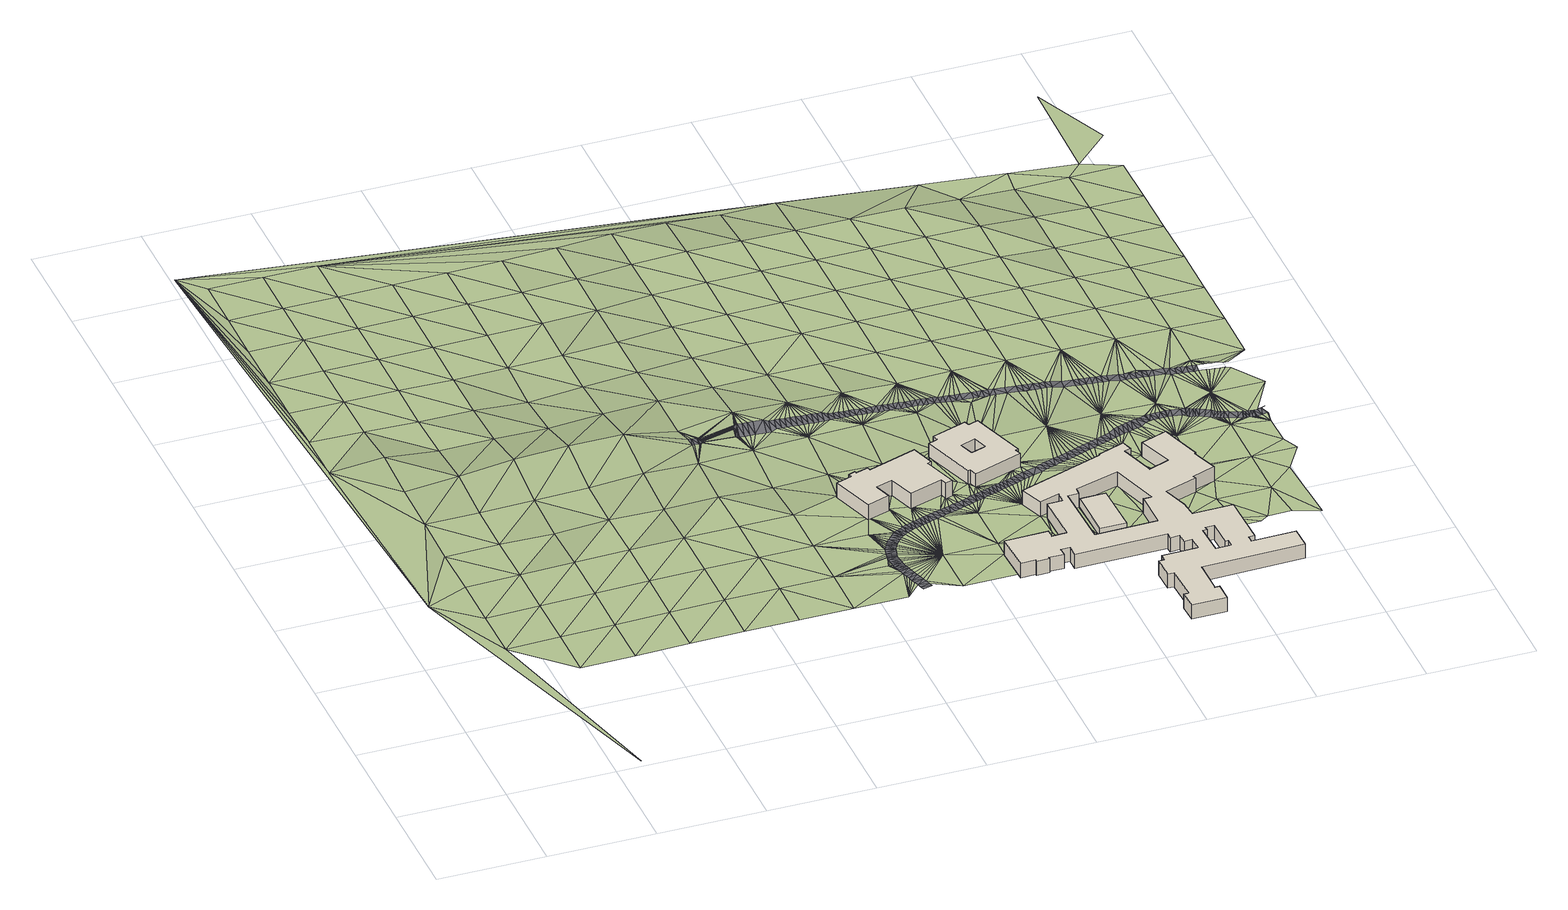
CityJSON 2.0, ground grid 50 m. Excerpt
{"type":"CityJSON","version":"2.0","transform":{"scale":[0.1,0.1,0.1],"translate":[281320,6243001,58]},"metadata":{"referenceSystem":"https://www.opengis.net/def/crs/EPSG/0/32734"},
"CityObjects":{
"building1":{"type":"Building","attributes":{"osm_address":"Oxidative Stress Research Centre Design Way Bellville 7530 Cape Town","osm_building":"university","osm_building:levels":"2","ground_height":62.58,"building_height":6.9,"roof_height":69.48,"plus_code":"4FRW3JCP+6MP"},"geometry":[{"type":"Solid","lod":"1","boundaries":[[[[0,1,2,3]],[[1,4,5,2]],[[4,6,7,5]],[[6,8,9,7]],[[8,10,11,9]],[[10,12,13,11]],[[12,14,15,13]],[[14,16,17,15]],[[16,18,19,17]],[[18,20,21,19]],[[20,22,23,21]],[[22,24,25,23]],[[24,26,27,25]],[[26,28,29,27]],[[28,30,31,29]],[[30,32,33,31]],[[32,34,35,33]],[[34,0,3,35]],[[3,2,5,7,9,11,13,15,17,19,21,23,25,27,29,31,33,35]],[[34,32,30,28,26,24,22,20,18,16,14,12,10,8,6,4,1,0]]]]}]},
"building2":{"type":"Building","attributes":{"osm_address":"BTB Labratories Bellville Cape Town","osm_building":"university","osm_building:levels":"2","osm_type":"multipolygon","ground_height":62.29,"building_height":6.9,"roof_height":69.19,"plus_code":"4FRW3JCP+7R7"},"geometry":[{"type":"Solid","lod":"1","boundaries":[[[[36,37,38,39]],[[37,40,41,38]],[[40,42,43,41]],[[42,44,45,43]],[[44,46,47,45]],[[46,48,49,47]],[[48,50,51,49]],[[50,52,53,51]],[[52,54,55,53]],[[54,56,57,55]],[[56,58,59,57]],[[58,36,39,59]],[[60,61,62,63]],[[61,64,65,62]],[[64,66,67,65]],[[66,60,63,67]],[[39,38,41,43,45,47,49,51,53,55,57,59],[63,62,65,67]],[[58,56,54,52,50,48,46,44,42,40,37,36],[66,64,61,60]]]]}]},
"building3":{"type":"Building","attributes":{"osm_address":"Bellville 7530 Cape Town","osm_building":"greenhouse","osm_building:levels":"1","ground_height":62.23,"building_height":4.1,"roof_height":66.33,"plus_code":"4FRW3JCQ+22V"},"geometry":[{"type":"Solid","lod":"1","boundaries":[[[[68,69,70,71]],[[69,72,73,70]],[[72,74,75,73]],[[74,68,71,75]],[[71,70,73,75]],[[74,72,69,68]]]]}]},
"building4":{"type":"Building","attributes":{"osm_address":"Horticulture Bellville 7530 Cape Town","osm_building":"university","osm_building:levels":"2","osm_type":"multipolygon","ground_height":62.25,"building_height":6.9,"roof_height":69.15,"plus_code":"4FRW3J9Q+X27"},"geometry":[{"type":"Solid","lod":"1","boundaries":[[[[76,77,78,79]],[[77,80,81,78]],[[80,82,83,81]],[[82,84,85,83]],[[84,86,87,85]],[[86,88,89,87]],[[88,90,91,89]],[[90,92,93,91]],[[92,94,95,93]],[[94,96,97,95]],[[96,98,99,97]],[[98,100,101,99]],[[100,102,103,101]],[[102,104,105,103]],[[104,106,107,105]],[[106,108,109,107]],[[108,110,111,109]],[[110,112,113,111]],[[112,114,115,113]],[[114,116,117,115]],[[116,118,119,117]],[[118,120,121,119]],[[120,122,123,121]],[[122,124,125,123]],[[124,126,127,125]],[[126,128,129,127]],[[128,130,131,129]],[[130,132,133,131]],[[132,134,135,133]],[[134,136,137,135]],[[136,138,139,137]],[[138,140,141,139]],[[140,142,143,141]],[[142,144,145,143]],[[144,146,147,145]],[[146,148,149,147]],[[148,150,151,149]],[[150,152,153,151]],[[152,154,155,153]],[[154,156,157,155]],[[156,158,159,157]],[[158,160,161,159]],[[160,162,163,161]],[[162,164,165,163]],[[164,166,167,165]],[[166,168,169,167]],[[168,170,171,169]],[[170,172,173,171]],[[172,174,175,173]],[[174,176,177,175]],[[176,178,179,177]],[[178,180,181,179]],[[180,182,183,181]],[[182,184,185,183]],[[184,186,187,185]],[[186,188,189,187]],[[188,190,191,189]],[[190,192,193,191]],[[192,76,79,193]],[[194,195,196,197]],[[195,198,199,196]],[[198,200,201,199]],[[200,202,203,201]],[[202,204,205,203]],[[204,206,207,205]],[[206,208,209,207]],[[208,194,197,209]],[[210,211,212,213]],[[211,214,215,212]],[[214,216,217,215]],[[216,218,219,217]],[[218,220,221,219]],[[220,222,223,221]],[[222,224,225,223]],[[224,210,213,225]],[[79,78,81,83,85,87,89,91,93,95,97,99,101,103,105,107,109,111,113,115,117,119,121,123,125,127,129,131,133,135,137,139,141,143,145,147,149,151,153,155,157,159,161,163,165,167,169,171,173,175,177,179,181,183,185,187,189,191,193],[197,196,199,201,203,205,207,209],[213,212,215,217,219,221,223,225]],[[192,190,188,186,184,182,180,178,176,174,172,170,168,166,164,162,160,158,156,154,152,150,148,146,144,142,140,138,136,134,132,130,128,126,124,122,120,118,116,114,112,110,108,106,104,102,100,98,96,94,92,90,88,86,84,82,80,77,76],[208,206,204,202,200,198,195,194],[224,222,220,218,216,214,211,210]]]]}]},
"terrain1":{"type":"TINRelief","geometry":[{"type":"CompositeSurface","lod":"1","boundaries":[[[226,227,228]],[[229,228,227]],[[228,229,230]],[[228,230,231]],[[227,232,229]],[[227,233,234]],[[228,235,236]],[[228,231,235]],[[227,234,232]],[[229,237,230]],[[236,238,228]],[[237,231,230]],[[229,232,237]],[[239,236,235]],[[233,240,234]],[[241,235,231]],[[242,236,243]],[[239,244,236]],[[242,238,236]],[[240,233,245]],[[241,231,237]],[[246,232,234]],[[236,244,243]],[[242,247,238]],[[248,247,242]],[[235,249,239]],[[234,240,246]],[[250,235,241]],[[247,251,238]],[[252,237,232]],[[247,248,251]],[[242,243,248]],[[239,249,244]],[[249,235,250]],[[253,238,251]],[[232,246,252]],[[254,241,237]],[[255,238,253]],[[240,245,256]],[[244,257,243]],[[253,251,258]],[[251,248,259]],[[252,254,237]],[[257,244,249]],[[238,255,260]],[[261,250,241]],[[253,258,255]],[[256,245,262]],[[251,259,258]],[[240,263,246]],[[243,264,248]],[[241,254,261]],[[264,243,257]],[[265,249,250]],[[266,260,255]],[[240,256,263]],[[267,252,246]],[[268,259,248]],[[238,260,269]],[[255,258,266]],[[265,250,261]],[[268,248,264]],[[270,257,249]],[[246,263,267]],[[254,252,271]],[[259,272,258]],[[266,269,260]],[[256,262,273]],[[257,270,264]],[[265,270,249]],[[259,268,272]],[[254,271,261]],[[271,252,267]],[[258,274,266]],[[273,262,275]],[[269,276,238]],[[256,277,263]],[[268,264,278]],[[274,258,272]],[[264,270,278]],[[265,261,279]],[[280,269,266]],[[256,273,277]],[[271,281,261]],[[267,263,282]],[[272,268,283]],[[266,274,280]],[[279,261,281]],[[268,278,283]],[[270,265,284]],[[263,277,282]],[[285,271,267]],[[286,274,272]],[[269,280,276]],[[287,273,275]],[[270,284,278]],[[284,265,279]],[[283,286,272]],[[285,267,282]],[[288,281,271]],[[280,274,289]],[[287,275,290]],[[273,291,277]],[[292,283,278]],[[286,289,274]],[[271,285,288]],[[292,278,284]],[[277,291,282]],[[281,293,279]],[[294,276,280]],[[273,287,291]],[[283,295,286]],[[289,294,280]],[[293,281,288]],[[295,283,292]],[[284,279,296]],[[290,297,287]],[[298,285,282]],[[299,289,286]],[[300,282,291]],[[292,284,296]],[[296,279,293]],[[299,286,295]],[[298,282,300]],[[294,301,276]],[[287,302,291]],[[303,288,285]],[[304,294,289]],[[292,305,295]],[[287,297,302]],[[289,299,304]],[[285,298,303]],[[296,305,292]],[[293,288,306]],[[291,307,300]],[[307,291,302]],[[294,304,301]],[[299,295,308]],[[306,288,303]],[[305,309,295]],[[300,310,298]],[[311,296,293]],[[301,312,276]],[[299,308,304]],[[313,293,306]],[[310,300,307]],[[314,293,313]],[[308,295,309]],[[296,311,305]],[[302,297,315]],[[311,293,314]],[[303,298,316]],[[317,306,303]],[[276,318,238]],[[319,317,303]],[[301,304,320]],[[319,303,321]],[[303,322,321]],[[303,323,322]],[[323,303,324]],[[310,316,298]],[[303,325,324]],[[325,303,326]],[[297,327,315]],[[302,328,307]],[[313,329,314]],[[330,309,305]],[[329,331,314]],[[308,320,304]],[[331,332,314]],[[332,333,314]],[[333,334,314]],[[334,335,314]],[[305,311,330]],[[303,336,326]],[[337,302,338]],[[302,315,338]],[[302,337,339]],[[312,340,276]],[[339,341,302]],[[302,341,342]],[[342,343,302]],[[316,336,303]],[[302,343,328]],[[336,344,326]],[[345,344,346]],[[347,345,348]],[[307,349,310]],[[347,350,351]],[[352,351,353]],[[354,352,355]],[[354,356,357]],[[358,357,359]],[[360,358,361]],[[362,363,360]],[[364,363,365]],[[366,367,364]],[[368,367,369]],[[368,370,371]],[[371,372,373]],[[374,373,375]],[[376,377,374]],[[320,312,301]],[[378,379,377]],[[314,335,380]],[[328,381,307]],[[381,382,307]],[[314,380,311]],[[315,327,383]],[[384,383,327]],[[384,327,385]],[[385,327,386]],[[327,387,386]],[[388,308,309]],[[380,335,389]],[[307,382,390]],[[389,391,380]],[[392,380,391]],[[380,392,379]],[[309,330,393]],[[344,336,346]],[[348,345,346]],[[350,347,348]],[[394,316,310]],[[353,351,350]],[[355,352,353]],[[356,354,355]],[[359,357,356]],[[358,359,361]],[[362,360,361]],[[337,338,395]],[[362,365,363]],[[337,395,396]],[[396,397,337]],[[365,366,364]],[[398,337,397]],[[337,398,399]],[[400,337,399]],[[369,367,366]],[[401,337,400]],[[369,370,368]],[[401,402,337]],[[372,371,370]],[[372,375,373]],[[403,337,402]],[[375,376,374]],[[378,377,376]],[[349,307,390]],[[403,404,337]],[[405,379,378]],[[337,404,406]],[[406,339,337]],[[308,388,320]],[[379,405,380]],[[388,309,393]],[[407,346,336]],[[408,407,336]],[[408,336,409]],[[410,409,336]],[[411,410,336]],[[330,311,412]],[[336,413,411]],[[414,413,336]],[[415,416,417]],[[394,310,349]],[[382,418,390]],[[418,419,390]],[[336,420,414]],[[419,421,390]],[[422,390,421]],[[423,424,425]],[[390,422,426]],[[336,316,427]],[[420,336,428]],[[426,429,390]],[[380,405,430]],[[380,430,431]],[[380,431,432]],[[432,433,380]],[[311,380,412]],[[433,434,380]],[[390,429,435]],[[434,436,380]],[[436,437,380]],[[437,438,380]],[[390,435,439]],[[390,439,440]],[[441,442,443]],[[336,444,428]],[[276,340,445]],[[446,447,448]],[[449,390,440]],[[438,450,380]],[[451,312,320]],[[427,316,394]],[[390,449,452]],[[453,380,450]],[[336,454,444]],[[455,456,457]],[[456,458,457]],[[455,457,459]],[[460,457,458]],[[461,457,460]],[[462,457,461]],[[442,457,462]],[[463,459,457]],[[463,457,416]],[[390,452,464]],[[457,417,416]],[[417,457,465]],[[424,465,457]],[[457,425,424]],[[466,393,330]],[[349,390,467]],[[464,468,390]],[[469,380,453]],[[470,425,457]],[[471,472,473]],[[468,474,390]],[[320,388,451]],[[467,390,474]],[[457,448,470]],[[336,475,454]],[[446,448,457]],[[380,469,476]],[[457,477,446]],[[442,441,457]],[[473,477,457]],[[330,412,466]],[[478,349,467]],[[471,473,457]],[[479,349,478]],[[475,336,480]],[[457,481,471]],[[482,349,479]],[[336,427,480]],[[483,484,485]],[[486,427,394]],[[481,457,485]],[[487,486,394]],[[482,488,349]],[[388,393,489]],[[483,485,457]],[[312,451,340]],[[349,488,490]],[[457,491,483]],[[476,492,380]],[[412,380,492]],[[486,493,427]],[[491,457,494]],[[393,466,489]],[[480,495,475]],[[490,488,496]],[[494,457,497]],[[495,480,498]],[[496,499,490]],[[499,500,490]],[[497,501,494]],[[476,502,492]],[[445,503,276]],[[500,504,490]],[[4,427,493]],[[480,505,498]],[[457,506,497]],[[492,502,507]],[[490,504,508]],[[451,388,509]],[[4,493,510]],[[506,457,511]],[[480,512,505]],[[507,513,492]],[[457,441,514]],[[515,490,516]],[[517,511,457]],[[480,518,512]],[[466,412,519]],[[520,490,508]],[[513,521,492]],[[457,522,517]],[[388,489,509]],[[523,518,480]],[[508,524,520]],[[492,521,525]],[[457,526,522]],[[490,520,516]],[[527,480,427]],[[528,523,480]],[[529,520,524]],[[519,412,492]],[[492,525,530]],[[527,427,4]],[[457,531,526]],[[529,532,520]],[[480,533,528]],[[514,441,534]],[[530,535,492]],[[536,340,451]],[[532,537,520]],[[480,538,533]],[[492,535,539]],[[527,4,540]],[[520,537,541]],[[542,538,480]],[[457,543,531]],[[466,544,489]],[[545,492,539]],[[451,509,536]],[[541,546,520]],[[542,480,547]],[[548,492,545]],[[457,514,543]],[[520,546,549]],[[519,544,466]],[[548,550,492]],[[276,503,551]],[[552,547,480]],[[514,534,553]],[[480,527,552]],[[543,554,531]],[[555,520,549]],[[509,489,556]],[[557,527,540]],[[536,445,340]],[[558,519,492]],[[550,558,492]],[[559,554,560]],[[561,549,562]],[[489,544,556]],[[552,563,547]],[[543,560,554]],[[559,560,564]],[[562,565,561]],[[555,549,561]],[[563,552,566]],[[550,567,558]],[[568,564,560]],[[561,565,569]],[[566,552,570]],[[558,567,571]],[[536,509,572]],[[573,568,560]],[[561,569,574]],[[570,552,575]],[[558,571,576]],[[577,543,514]],[[560,578,573]],[[574,579,561]],[[552,580,575]],[[558,576,581]],[[509,556,572]],[[574,582,579]],[[583,578,560]],[[552,584,580]],[[558,581,585]],[[527,40,552]],[[544,519,586]],[[587,579,582]],[[588,583,560]],[[584,552,589]],[[557,40,527]],[[519,558,590]],[[585,591,558]],[[592,593,579]],[[594,593,592]],[[587,595,579]],[[276,551,318]],[[588,560,596]],[[597,589,552]],[[536,598,445]],[[558,591,599]],[[594,44,557]],[[600,596,560]],[[560,543,601]],[[597,552,602]],[[603,579,595]],[[599,604,558]],[[605,600,560]],[[592,579,603]],[[556,544,586]],[[44,594,592]],[[552,606,602]],[[543,577,607]],[[519,590,586]],[[558,604,608]],[[536,572,598]],[[603,595,609]],[[606,552,610]],[[40,557,44]],[[558,608,611]],[[44,592,603]],[[612,613,609]],[[603,609,613]],[[560,614,605]],[[543,607,601]],[[613,612,615]],[[613,616,603]],[[40,617,552]],[[610,552,617]],[[577,618,619]],[[238,318,620]],[[621,613,615]],[[42,40,44]],[[613,621,622]],[[556,623,572]],[[601,614,560]],[[605,614,624]],[[445,598,503]],[[577,619,607]],[[622,625,613]],[[614,626,624]],[[627,558,611]],[[558,627,590]],[[628,613,625]],[[614,629,626]],[[623,556,586]],[[613,628,630]],[[629,614,631]],[[610,617,632]],[[633,627,611]],[[619,634,607]],[[614,635,631]],[[632,617,636]],[[627,633,637]],[[607,634,601]],[[635,614,638]],[[598,572,639]],[[617,640,636]],[[627,637,641]],[[642,638,614]],[[613,630,643]],[[644,61,645]],[[640,617,646]],[[40,647,617]],[[642,614,648]],[[649,627,641]],[[586,590,650]],[[646,617,651]],[[639,572,623]],[[614,652,648]],[[627,649,653]],[[634,654,601]],[[645,655,644]],[[630,656,643]],[[617,657,651]],[[652,614,658]],[[627,653,659]],[[627,650,590]],[[643,656,660]],[[661,613,643]],[[662,657,617]],[[663,658,614]],[[627,659,664]],[[654,634,665]],[[666,643,660]],[[503,598,667]],[[662,617,668]],[[647,668,617]],[[669,627,664]],[[614,670,663]],[[643,666,671]],[[672,673,674]],[[623,586,675]],[[627,669,676]],[[614,677,670]],[[643,671,678]],[[667,598,639]],[[627,676,679]],[[643,678,680]],[[677,614,681]],[[682,668,647]],[[683,647,684]],[[685,673,672]],[[650,675,586]],[[627,679,686]],[[661,643,680]],[[673,687,674]],[[688,682,647]],[[689,661,680]],[[687,673,68]],[[688,647,690]],[[691,661,692]],[[623,693,639]],[[683,692,694]],[[661,689,695]],[[696,647,683]],[[503,667,551]],[[692,661,695]],[[697,687,68]],[[690,647,696]],[[650,627,698]],[[627,686,698]],[[685,672,699]],[[675,693,623]],[[692,695,700]],[[681,614,701]],[[690,696,702]],[[700,703,692]],[[74,697,68]],[[704,698,686]],[[702,696,705]],[[703,706,692]],[[698,704,707]],[[683,694,708]],[[667,639,709]],[[710,692,706]],[[707,711,698]],[[683,712,696]],[[696,713,705]],[[692,714,694]],[[650,715,675]],[[711,716,698]],[[693,709,639]],[[717,713,696]],[[718,681,701]],[[716,719,698]],[[712,683,708]],[[715,650,698]],[[720,717,696]],[[697,74,721]],[[74,685,722]],[[692,710,714]],[[718,701,723]],[[722,685,699]],[[720,696,712]],[[667,724,551]],[[725,698,719]],[[723,701,726]],[[727,708,694]],[[728,698,725]],[[693,675,729]],[[726,701,730]],[[694,714,727]],[[709,724,667]],[[728,731,698]],[[732,714,710]],[[730,733,734]],[[735,698,731]],[[721,74,722]],[[736,714,732]],[[729,675,715]],[[734,733,737]],[[738,714,736]],[[737,733,739]],[[701,733,730]],[[740,721,722]],[[738,741,714]],[[733,742,739]],[[709,693,743]],[[714,741,744]],[[733,745,742]],[[724,318,551]],[[735,746,698]],[[744,747,714]],[[715,698,746]],[[745,733,748]],[[714,749,727]],[[743,693,729]],[[746,735,750]],[[714,747,751]],[[748,733,752]],[[714,753,749]],[[751,754,714]],[[733,755,752]],[[750,756,746]],[[754,757,714]],[[758,724,709]],[[759,749,753]],[[760,753,714]],[[755,733,761]],[[757,762,714]],[[756,763,746]],[[759,753,764]],[[729,715,765]],[[714,766,760]],[[743,758,709]],[[753,760,764]],[[746,763,767]],[[766,714,768]],[[761,769,755]],[[767,770,746]],[[771,768,714]],[[715,746,765]],[[772,773,774]],[[775,776,777]],[[778,779,775]],[[714,762,780]],[[746,770,781]],[[782,769,783]],[[318,724,784]],[[783,769,761]],[[714,785,771]],[[746,781,786]],[[782,783,787]],[[773,788,774]],[[729,789,743]],[[714,780,785]],[[746,786,790]],[[761,774,791]],[[792,787,783]],[[758,784,724]],[[780,762,793]],[[761,791,783]],[[794,792,783]],[[780,793,795]],[[774,788,791]],[[775,796,778]],[[765,789,729]],[[775,777,796]],[[794,783,797]],[[780,795,798]],[[797,783,799]],[[791,800,783]],[[798,801,780]],[[800,799,783]],[[802,758,743]],[[780,801,803]],[[790,804,746]],[[780,805,785]],[[803,806,780]],[[746,804,765]],[[804,790,807]],[[743,789,802]],[[777,808,809]],[[806,810,780]],[[811,812,778]],[[791,813,800]],[[805,780,814]],[[807,815,804]],[[778,796,811]],[[780,810,816]],[[817,814,780]],[[796,777,818]],[[780,816,819]],[[813,820,800]],[[758,821,784]],[[817,780,822]],[[809,818,777]],[[804,815,823]],[[824,780,819]],[[813,825,820]],[[780,826,822]],[[789,765,827]],[[780,824,828]],[[813,829,825]],[[804,823,830]],[[821,758,802]],[[826,780,831]],[[832,833,811]],[[833,832,834]],[[830,835,804]],[[831,780,836]],[[784,620,318]],[[765,804,827]],[[829,813,837]],[[804,835,838]],[[834,837,813]],[[828,839,780]],[[840,829,837]],[[841,811,796]],[[780,842,836]],[[804,838,843]],[[796,818,841]],[[840,844,845]],[[840,837,844]],[[843,846,804]],[[842,780,839]],[[802,789,847]],[[784,821,848]],[[837,849,844]],[[828,850,839]],[[850,851,839]],[[852,832,811]],[[834,832,852]],[[851,853,839]],[[837,854,849]],[[847,789,827]],[[853,855,839]],[[854,837,856]],[[839,855,857]],[[858,841,818]],[[859,856,837]],[[839,857,860]],[[861,837,834]],[[802,862,821]],[[859,837,863]],[[839,860,864]],[[846,865,804]],[[866,842,839]],[[811,841,852]],[[839,864,867]],[[868,839,867]],[[848,620,784]],[[839,868,869]],[[865,846,870]],[[871,866,839]],[[804,865,827]],[[872,863,837]],[[862,802,847]],[[873,871,839]],[[874,872,837]],[[869,875,839]],[[865,870,876]],[[877,874,837]],[[878,841,858]],[[837,879,877]],[[839,880,873]],[[861,834,852]],[[881,882,883]],[[875,884,839]],[[879,837,885]],[[865,876,882]],[[872,886,863]],[[887,880,839]],[[848,821,888]],[[883,889,881]],[[890,885,837]],[[839,891,887]],[[889,892,881]],[[890,837,861]],[[865,882,881]],[[847,827,893]],[[839,884,894]],[[895,881,892]],[[888,821,862]],[[839,896,891]],[[878,897,841]],[[897,852,841]],[[898,881,895]],[[893,827,865]],[[839,894,896]],[[881,898,865]],[[884,899,900]],[[900,899,901]],[[901,902,900]],[[861,903,890]],[[902,904,900]],[[905,903,861]],[[898,906,865]],[[904,907,900]],[[862,847,908]],[[909,905,861]],[[907,910,900]],[[911,848,888]],[[912,909,861]],[[620,848,911]],[[910,913,900]],[[884,900,894]],[[914,912,861]],[[915,900,913]],[[916,914,861]],[[916,861,917]],[[900,915,918]],[[861,852,919]],[[908,847,893]],[[897,920,852]],[[918,921,900]],[[922,917,861]],[[900,921,923]],[[900,923,924]],[[925,894,900]],[[922,861,926]],[[924,927,900]],[[928,926,861]],[[929,928,861]],[[927,930,900]],[[861,931,929]],[[932,925,900]],[[862,933,888]],[[919,852,920]],[[861,934,931]],[[865,906,935]],[[936,900,930]],[[937,932,900]],[[938,939,940]],[[893,865,935]],[[941,934,861]],[[935,906,939]],[[942,937,900]],[[900,936,943]],[[862,908,933]],[[941,861,919]],[[940,944,938]],[[936,945,943]],[[943,946,900]],[[947,942,900]],[[938,944,948]],[[947,900,949]],[[948,950,938]],[[934,941,951]],[[911,888,952]],[[935,939,938]],[[953,951,941]],[[949,900,954]],[[955,953,941]],[[950,956,938]],[[955,941,957]],[[946,958,959]],[[941,960,957]],[[900,961,954]],[[958,962,959]],[[941,963,960]],[[956,964,938]],[[893,965,908]],[[961,900,966]],[[888,933,952]],[[963,941,967]],[[964,968,938]],[[946,969,900]],[[970,620,911]],[[966,900,971]],[[967,941,972]],[[972,941,973]],[[941,974,973]],[[968,975,938]],[[959,976,977]],[[893,935,965]],[[900,978,971]],[[979,938,975]],[[959,969,946]],[[978,900,969]],[[933,908,980]],[[911,952,981]],[[982,935,938]],[[982,938,979]],[[965,980,908]],[[981,970,911]],[[983,982,979]],[[952,933,984]],[[983,985,982]],[[965,935,986]],[[980,984,933]],[[986,935,982]],[[987,981,952]],[[980,965,988]],[[987,952,984]],[[988,965,986]],[[970,981,989]],[[980,990,984]],[[987,989,981]],[[988,990,980]],[[991,987,984]],[[992,970,989]],[[991,984,990]],[[993,989,987]],[[993,987,991]],[[994,992,989]],[[994,989,993]],[[995,996,992]]]}]},
"road1":{"type":"Road","attributes":{"osm_highway":"unclassified","osm_is_in":"Bellville Campus, Cape Peninsula University of Technology, Bellville, Western Cape, South Africa","osm_lanes":"2","osm_maxspeed":"30","osm_surface":"asphalt"},"geometry":[{"type":"MultiSurface","lod":"1","boundaries":[[[317,329,306]],[[329,317,319]],[[322,319,321]],[[319,322,332]],[[324,345,322]],[[326,324,325]],[[344,345,324]],[[345,332,322]],[[324,326,344]],[[324,322,323]],[[345,347,352]],[[332,334,333]],[[335,334,332]],[[331,329,319]],[[319,332,331]],[[329,313,306]],[[391,368,377]],[[391,377,379]],[[352,357,345]],[[332,345,391]],[[389,335,391]],[[335,332,391]],[[379,392,391]],[[391,345,368]],[[347,351,352]],[[357,364,345]],[[364,357,358]],[[364,358,360]],[[345,364,368]],[[363,364,360]],[[367,368,364]],[[374,377,371]],[[374,371,373]],[[377,368,371]],[[357,352,354]]]}]},
"road2":{"type":"Road","attributes":{"osm_access":"private","osm_highway":"service","osm_is_in":"Bellville Campus, Cape Peninsula University of Technology, Bellville, Western Cape, South Africa","osm_lanes":"2","osm_maxspeed":"30","osm_name":"Design Way","osm_surface":"asphalt"},"geometry":[{"type":"MultiSurface","lod":"1","boundaries":[[[400,399,401]],[[455,395,338]],[[338,315,455]],[[458,315,383]],[[455,396,395]],[[384,458,383]],[[460,384,385]],[[385,386,462]],[[386,387,462]],[[396,459,397]],[[443,387,997]],[[998,997,999]],[[398,397,463]],[[399,398,415]],[[339,342,341]],[[399,415,401]],[[401,415,402]],[[417,403,402]],[[404,403,465]],[[423,406,404]],[[315,456,455]],[[315,458,456]],[[458,384,460]],[[396,455,459]],[[406,423,339]],[[385,461,460]],[[462,461,385]],[[387,442,462]],[[443,442,387]],[[998,443,997]],[[459,463,397]],[[423,342,339]],[[463,416,398]],[[415,398,416]],[[343,342,423]],[[402,415,417]],[[417,465,403]],[[424,404,465]],[[328,343,425]],[[404,424,423]],[[425,343,423]],[[418,421,419]],[[448,381,328]],[[470,328,425]],[[382,381,447]],[[418,382,447]],[[328,470,448]],[[447,421,418]],[[421,447,422]],[[447,381,448]],[[422,446,426]],[[422,447,446]],[[473,429,426]],[[446,477,426]],[[435,440,439]],[[473,426,477]],[[429,472,435]],[[472,440,435]],[[472,429,473]],[[472,449,440]],[[471,449,472]],[[449,481,452]],[[449,471,481]],[[485,464,452]],[[481,485,452]],[[468,464,484]],[[484,464,485]],[[468,484,474]],[[474,484,467]],[[484,478,467]],[[478,484,479]],[[484,483,479]],[[491,479,483]],[[491,482,479]],[[491,488,482]],[[488,491,494]],[[488,494,501]],[[488,501,496]],[[496,500,499]],[[496,501,500]],[[500,501,504]],[[497,504,501]],[[508,504,497]],[[508,497,506]],[[506,511,508]],[[524,508,511]],[[529,524,511]],[[529,511,517]],[[529,517,532]],[[532,517,522]],[[537,532,522]],[[537,522,526]],[[537,526,531]],[[537,531,541]],[[531,554,541]],[[554,546,541]],[[554,559,546]],[[549,546,559]],[[549,559,564]],[[564,562,549]],[[564,565,562]],[[565,564,568]],[[565,568,573]],[[565,573,569]],[[573,578,569]],[[574,569,578]],[[582,574,578]],[[582,578,583]],[[582,583,588]],[[587,582,588]],[[588,596,587]],[[595,587,596]],[[609,595,596]],[[609,596,600]],[[609,600,605]],[[612,609,605]],[[605,615,612]],[[624,615,605]],[[624,626,615]],[[626,621,615]],[[622,621,626]],[[629,622,626]],[[622,629,625]],[[631,625,629]],[[628,625,631]],[[631,635,628]],[[628,635,630]],[[630,635,638]],[[656,630,638]],[[638,642,656]],[[656,642,660]],[[660,642,648]],[[652,660,648]],[[652,666,660]],[[652,658,666]],[[666,658,671]],[[658,663,671]],[[671,663,678]],[[678,663,680]],[[670,680,663]],[[680,670,677]],[[680,677,689]],[[689,677,695]],[[677,681,695]],[[718,695,681]],[[695,718,700]],[[700,718,723]],[[700,723,703]],[[723,726,703]],[[706,703,726]],[[706,726,710]],[[710,726,730]],[[710,730,734]],[[710,734,732]],[[734,737,732]],[[736,732,737]],[[737,738,736]],[[738,737,739]],[[738,739,742]],[[742,741,738]],[[741,742,745]],[[744,741,745]],[[744,745,748]],[[748,747,744]],[[752,747,748]],[[747,752,751]],[[754,751,752]],[[754,752,755]],[[754,755,769]],[[754,769,757]],[[757,769,762]],[[762,769,782]],[[787,762,782]],[[787,793,762]],[[787,792,793]],[[793,792,795]],[[798,795,792]],[[798,792,794]],[[798,794,801]],[[801,794,797]],[[803,801,797]],[[803,797,799]],[[806,803,799]],[[806,799,800]],[[810,806,800]],[[800,820,810]],[[810,820,816]],[[816,820,825]],[[825,829,816]],[[819,816,829]],[[829,840,819]],[[819,840,824]],[[845,824,840]],[[828,824,845]],[[845,851,828]],[[828,851,850]],[[845,853,851]],[[853,845,855]],[[855,845,844]],[[849,855,844]],[[857,855,849]],[[849,860,857]],[[860,849,854]],[[860,854,856]],[[856,864,860]],[[864,856,867]],[[867,856,868]],[[869,856,859]],[[856,869,868]],[[875,869,859]],[[863,875,859]],[[886,875,863]],[[875,886,884]],[[886,872,902]],[[884,886,901]],[[902,901,886]],[[884,901,899]],[[904,872,874]],[[902,872,904]],[[874,877,904]],[[879,907,877]],[[907,904,877]],[[907,879,910]],[[910,879,913]],[[915,879,885]],[[913,879,915]],[[890,918,885]],[[915,885,918]],[[903,918,890]],[[903,905,918]],[[921,918,905]],[[909,923,905]],[[923,921,905]],[[924,909,912]],[[924,923,909]],[[914,927,912]],[[916,927,914]],[[924,912,927]],[[917,927,916]],[[930,927,917]],[[917,922,930]],[[936,930,922]],[[945,922,926]],[[936,922,945]],[[945,926,928]],[[928,929,945]],[[931,945,929]],[[943,945,931]],[[931,934,943]],[[934,946,943]],[[958,934,951]],[[946,934,958]],[[953,962,951]],[[953,955,960]],[[958,951,962]],[[957,960,955]],[[953,960,962]],[[960,963,962]],[[962,963,959]],[[976,959,963]],[[967,976,963]],[[972,974,967]],[[974,976,967]]]}]},
"road3":{"type":"Road","attributes":{"osm_highway":"unclassified","osm_is_in":"Bellville Campus, Cape Peninsula University of Technology, Bellville, Western Cape, South Africa","osm_lanes":"2","osm_maxspeed":"30","osm_surface":"asphalt"},"geometry":[{"type":"MultiSurface","lod":"1","boundaries":[[[523,528,535]],[[523,530,518]],[[563,566,571]],[[547,563,567]],[[533,538,545]],[[542,547,550]],[[538,542,548]],[[570,576,566]],[[528,533,539]],[[428,450,420]],[[438,414,420]],[[409,411,413]],[[414,438,413]],[[444,453,428]],[[512,521,505]],[[505,513,498]],[[454,476,444]],[[498,507,495]],[[475,476,454]],[[475,495,502]],[[512,518,525]],[[581,570,575]],[[633,602,606]],[[610,633,606]],[[599,584,589]],[[597,604,589]],[[597,602,611]],[[664,646,651]],[[637,610,632]],[[636,640,653]],[[646,653,640]],[[632,636,649]],[[651,669,664]],[[608,604,597]],[[597,611,608]],[[604,599,589]],[[599,591,580]],[[599,580,584]],[[575,580,585]],[[653,649,636]],[[641,632,649]],[[602,633,611]],[[633,610,637]],[[637,632,641]],[[659,653,646]],[[646,664,659]],[[651,657,669]],[[359,356,365]],[[365,356,355]],[[365,361,359]],[[365,362,361]],[[355,353,350]],[[348,408,409]],[[348,438,365]],[[346,408,348]],[[407,408,346]],[[348,365,355]],[[350,348,355]],[[348,409,438]],[[366,370,369]],[[370,366,365]],[[372,370,365]],[[365,405,372]],[[376,405,378]],[[405,376,375]],[[430,405,431]],[[432,431,405]],[[375,372,405]],[[365,438,405]],[[405,438,432]],[[410,411,409]],[[539,535,528]],[[545,539,533]],[[525,521,512]],[[513,505,521]],[[523,535,530]],[[581,576,570]],[[571,566,576]],[[548,542,550]],[[550,547,567]],[[545,538,548]],[[563,571,567]],[[518,530,525]],[[434,433,438]],[[438,409,413]],[[433,432,438]],[[436,438,437]],[[438,436,434]],[[476,475,502]],[[507,502,495]],[[450,438,420]],[[444,469,453]],[[450,428,453]],[[444,476,469]],[[507,498,513]],[[575,585,581]],[[580,591,585]],[[822,838,817]],[[822,826,843]],[[805,823,785]],[[805,814,823]],[[830,814,817]],[[883,871,873]],[[866,871,883]],[[831,843,826]],[[836,842,876]],[[876,842,866]],[[873,880,889]],[[846,831,836]],[[768,786,766]],[[766,781,760]],[[760,781,764]],[[767,759,764]],[[790,768,771]],[[882,866,883]],[[883,873,889]],[[815,771,785]],[[836,876,870]],[[846,836,870]],[[882,876,866]],[[880,892,889]],[[831,846,843]],[[880,887,892]],[[956,942,947]],[[948,932,937]],[[925,939,894]],[[932,940,925]],[[948,937,942]],[[898,887,891]],[[898,891,896]],[[898,895,887]],[[906,898,896]],[[896,939,906]],[[887,895,892]],[[950,948,942]],[[944,932,948]],[[894,939,896]],[[925,940,939]],[[932,944,940]],[[942,956,950]],[[690,707,688]],[[702,707,690]],[[668,676,662]],[[668,682,686]],[[704,682,688]],[[712,708,750]],[[728,720,712]],[[719,705,713]],[[713,717,719]],[[720,728,717]],[[702,705,716]],[[708,727,750]],[[735,712,750]],[[686,682,704]],[[704,688,707]],[[657,676,669]],[[676,668,679]],[[686,679,668]],[[712,731,728]],[[728,725,717]],[[707,702,711]],[[719,717,725]],[[705,719,716]],[[702,716,711]],[[735,731,712]],[[676,657,662]],[[749,763,727]],[[768,790,786]],[[766,786,781]],[[767,764,770]],[[770,764,781]],[[759,767,763]],[[835,830,817]],[[823,814,830]],[[790,771,807]],[[785,823,815]],[[771,815,807]],[[835,817,838]],[[822,843,838]],[[763,756,727]],[[763,749,759]],[[727,756,750]]]}]}
},
"vertices":[
[2481,1698,33],[2252,1621,33],[2252,1621,115],[2481,1698,115],[2246,1638,33],[2246,1638,115],[2189,1619,33],[2189,1619,115],[2186,1629,33],[2186,1629,115],[2153,1618,33],[2153,1618,115],[2158,1601,33],[2158,1601,115],[2083,1576,33],[2083,1576,115],[2151,1373,33],[2151,1373,115],[2258,1408,33],[2258,1408,115],[2232,1487,33],[2232,1487,115],[2310,1513,33],[2310,1513,115],[2351,1391,33],[2351,1391,115],[2510,1444,33],[2510,1444,115],[2520,1413,33],[2520,1413,115],[2553,1424,33],[2553,1424,115],[2500,1581,33],[2500,1581,115],[2518,1587,33],[2518,1587,115],
[2765,1800,43],[2757,1824,43],[2757,1824,112],[2765,1800,112],[2593,1769,43],[2593,1769,112],[2602,1741,43],[2602,1741,112],[2556,1725,43],[2556,1725,112],[2643,1472,43],[2643,1472,112],[2653,1475,43],[2653,1475,112],[2665,1440,43],[2665,1440,112],[2897,1519,43],[2897,1519,112],[2887,1549,43],[2887,1549,112],[2901,1554,43],[2901,1554,112],[2812,1816,43],[2812,1816,112],[2704,1596,43],[2681,1664,43],[2681,1664,112],[2704,1596,112],[2753,1688,43],[2753,1688,112],[2775,1620,43],[2775,1620,112],
[3030,1150,41],[3033,908,41],[3033,908,83],[3030,1150,83],[3156,907,41],[3156,907,83],[3151,1152,41],[3151,1152,83],
[3183,279,39],[3186,189,39],[3186,189,112],[3183,279,112],[3348,192,39],[3348,192,112],[3347,282,39],[3347,282,112],[3326,282,39],[3326,282,112],[3325,444,39],[3325,444,112],[3800,457,39],[3800,457,112],[3798,562,39],[3798,562,112],[3592,558,39],[3592,558,112],[3592,588,39],[3592,588,112],[3620,591,39],[3620,591,112],[3616,843,39],[3616,843,112],[3428,840,39],[3428,840,112],[3420,917,39],[3420,917,112],[3382,1033,39],[3382,1033,112],[3535,1086,39],[3535,1086,112],[3530,1101,39],[3530,1101,112],[3638,1139,39],[3638,1139,112],[3594,1262,39],[3594,1262,112],[3601,1265,39],[3601,1265,112],[3536,1462,39],[3536,1462,112],[3412,1418,39],[3412,1418,112],[3471,1253,39],[3471,1253,112],[3374,1217,39],[3374,1217,112],[3320,1381,39],[3320,1381,112],[3351,1392,39],[3351,1392,112],[3336,1443,39],[3336,1443,112],[3211,1398,39],[3211,1398,112],[3212,1392,39],[3212,1392,112],[2808,1253,39],[2808,1253,112],[2848,1143,39],[2848,1143,112],[2945,1173,39],[2945,1173,112],[2944,1123,39],[2944,1123,112],[2873,1121,39],[2873,1121,112],[2875,888,39],[2875,888,112],[2807,885,39],[2807,885,112],[2806,926,39],[2806,926,112],[2604,922,39],[2604,922,112],[2610,735,39],[2610,735,112],[2680,737,39],[2680,737,112],[2680,726,39],[2680,726,112],[2739,729,39],[2739,729,112],[2738,738,39],[2738,738,112],[2808,738,39],[2808,738,112],[2808,776,39],[2808,776,112],[2850,777,39],[2850,777,112],[2851,720,39],[2851,720,112],[3275,728,39],[3275,728,112],[3275,698,39],[3275,698,112],[3321,700,39],[3321,700,112],[3322,653,39],[3322,653,112],[3361,655,39],[3361,655,112],[3362,589,39],[3362,589,112],[3195,586,39],[3195,586,112],[3195,552,39],[3195,552,112],[3169,552,39],[3169,552,112],[3171,445,39],[3171,445,112],[3200,444,39],[3200,444,112],[3205,280,39],[3205,280,112],[3444,721,39],[3484,722,39],[3484,722,112],[3444,721,112],[3488,592,39],[3488,592,112],[3501,592,39],[3501,592,112],[3502,559,39],[3502,559,112],[3431,557,39],[3431,557,112],[3426,702,39],[3426,702,112],[3445,702,39],[3445,702,112],[2983,833,39],[2976,1146,39],[2976,1146,112],[2983,833,112],[3025,1148,39],[3025,1148,112],[3029,1183,39],[3029,1183,112],[3237,1244,39],[3237,1244,112],[3310,1016,39],[3310,1016,112],[3270,1016,39],[3270,1016,112],[3270,839,39],[3270,839,112],
[616,6,30],[368,1005,25],[173,1425,20],[368,1254,24],[368,1504,24],[368,1754,24],[616,1254,31],[616,755,30],[616,1005,31],[368,2003,32],[119,2503,35],[616,1504,32],[9,4115,26],[368,2253,38],[865,1005,35],[616,1754,28],[119,2753,34],[368,2753,29],[368,2503,58],[865,755,34],[865,1254,37],[119,3002,24],[368,3002,24],[616,2253,61],[616,2003,32],[119,3252,21],[865,1504,36],[119,3502,21],[865,1754,25],[119,3752,25],[1113,1005,40],[616,2503,31],[368,3502,24],[368,3252,24],[119,4002,26],[865,2003,38],[1113,755,39],[1113,1254,42],[616,2753,23],[865,2253,89],[368,3752,27],[1113,1504,43],[616,3002,24],[368,4002,27],[865,2503,35],[1113,1754,38],[616,3252,25],[1362,1005,45],[616,3502,26],[1362,755,44],[616,4002,28],[1362,1254,46],[865,2753,22],[1113,2253,100],[616,3752,27],[1113,2003,43],[1362,1504,46],[865,3002,20],[1113,2503,32],[1362,1754,33],[865,3252,29],[1611,1005,47],[1362,2003,60],[865,3502,29],[1611,755,45],[1611,1254,48],[1113,2753,6],[1362,2253,102],[865,3752,30],[1113,3002,23],[1362,2503,47],[1859,755,46],[1611,1754,39],[1113,3252,32],[1611,1504,48],[1113,3752,35],[1859,1005,47],[1611,2003,52],[1113,3502,35],[1362,2753,27],[1632,2136,59],[1859,1254,49],[1362,3252,35],[1362,3002,30],[1859,1504,48],[1611,2503,56],[1362,3752,37],[1630,2180,59],[1611,2253,59],[2147,928,46],[1859,1754,28],[1641,2135,59],[2605,3752,44],[1663,2133,59],[1362,3502,35],[1665,2133,59],[1667,2133,59],[1669,2134,59],[1671,2134,59],[1673,2135,59],[1675,2136,59],[2108,755,45],[2131,1093,46],[1645,2179,59],[1611,2753,44],[1666,2177,59],[1668,2177,59],[1670,2176,59],[1673,2176,59],[1674,2175,59],[1859,2003,61],[2108,1005,46],[2141,947,46],[2124,1061,46],[1611,3752,46],[2124,1063,46],[2125,1065,46],[2128,1079,46],[1677,2137,59],[1679,2138,59],[1828,2125,61],[1680,2140,59],[1827,2127,61],[2151,1373,47],[1825,2129,99],[1682,2142,59],[1683,2143,59],[1824,2130,99],[1684,2145,59],[1823,2132,99],[1823,2134,99],[1685,2147,59],[1685,2149,59],[1822,2137,99],[1686,2151,59],[1822,2139,99],[1822,2141,99],[1686,2153,59],[1686,2156,59],[1822,2143,99],[1822,2145,99],[1686,2158,59],[1686,2160,59],[1822,2147,99],[1823,2149,99],[1685,2162,59],[1824,2151,99],[1685,2164,59],[1684,2166,59],[1825,2153,99],[1826,2155,99],[1682,2168,59],[1828,2156,99],[1681,2169,59],[1859,2253,99],[2134,1108,46],[2137,1122,46],[2153,908,46],[2159,888,46],[2165,869,45],[2171,849,45],[2178,829,45],[1611,3252,45],[1676,2174,59],[2108,1254,47],[1678,2172,59],[1680,2171,59],[1611,3002,40],[2083,1576,48],[2141,948,46],[2138,961,46],[2135,974,46],[2131,986,46],[2128,999,46],[2128,1001,46],[2128,1003,46],[2127,1017,46],[2126,1031,46],[2125,1045,46],[1829,2158,99],[2124,1059,46],[1830,2124,61],[1832,2123,61],[1833,2122,61],[1835,2121,61],[1837,2120,61],[1859,2503,68],[1840,2120,61],[1842,2119,61],[2171,1008,46],[2174,997,46],[2171,1020,46],[2138,1124,46],[2139,1126,46],[1865,2117,61],[2140,1128,46],[2146,1139,47],[2168,1059,46],[2169,1048,46],[2171,1070,46],[2152,1151,47],[2108,1754,38],[1889,2115,61],[2159,1163,47],[1831,2159,99],[1833,2160,99],[1835,2161,99],[1837,2162,99],[1839,2163,99],[2165,1174,47],[1841,2163,99],[1843,2163,99],[1845,2163,99],[2167,1177,47],[2168,1179,47],[2356,755,45],[2220,842,45],[2226,822,45],[1912,2113,61],[1859,3752,59],[2184,1118,46],[2180,1109,46],[2177,1098,46],[2180,1192,47],[1869,2161,99],[1611,3502,46],[2192,1205,47],[1892,2159,99],[1959,2110,61],[2184,960,46],[2189,941,46],[2356,1005,45],[2195,921,46],[2180,972,46],[2201,901,46],[2208,881,46],[2214,862,45],[2177,984,46],[2204,1218,47],[2170,1034,46],[1859,2753,59],[2219,1234,47],[2216,1230,47],[1916,2157,99],[2174,1084,46],[2213,1162,47],[2203,1151,47],[2197,1141,47],[2217,1232,47],[1983,2108,61],[1963,2153,99],[2191,1130,47],[2221,1235,47],[2237,1244,45],[2108,2003,74],[2225,1175,47],[2252,1252,45],[2258,1205,45],[2246,1198,45],[2236,1188,45],[2153,1618,48],[2158,1601,48],[2268,1261,45],[1859,3002,60],[2258,1408,46],[2274,1214,45],[2108,2253,90],[2186,1629,48],[2290,1223,45],[2006,2106,74],[2284,1270,45],[2319,1236,45],[2030,2104,74],[2286,1271,45],[2288,1272,45],[2303,1231,45],[1986,2151,90],[2108,3752,59],[2305,1278,45],[2053,2102,74],[2337,1242,45],[2010,2149,90],[2323,1283,45],[1859,3252,64],[2189,1619,48],[2354,1247,45],[2077,2100,74],[2033,2148,90],[2604,922,44],[2232,1487,48],[2310,1513,46],[2372,1253,45],[2100,2098,74],[2108,2503,74],[2351,1391,46],[2057,2146,90],[2389,1259,45],[2124,2096,74],[2340,1289,45],[2080,2144,90],[2407,1265,45],[2356,1754,33],[2147,2094,74],[2358,1295,45],[2104,2142,90],[2430,1272,45],[2376,1301,45],[2171,2092,74],[2605,755,45],[2127,2140,90],[1859,3502,63],[2393,1307,45],[2194,2090,74],[2151,2138,90],[2252,1621,46],[2416,1314,45],[2218,2088,74],[2605,1005,44],[2108,2753,70],[2174,2136,90],[2439,1322,45],[2241,2086,79],[2198,2134,90],[2462,1329,45],[2221,2132,90],[2356,3752,40],[2356,2003,79],[2610,735,45],[2453,1280,45],[2510,1444,44],[2108,3002,67],[2481,1698,43],[2356,2253,81],[2475,1287,45],[2605,1254,43],[2520,1413,44],[2485,1337,43],[2265,2084,79],[2498,1295,43],[2507,1344,43],[2288,2082,79],[2245,2130,81],[2521,1302,43],[2530,1352,43],[2312,2080,79],[2268,2128,79],[2108,3252,72],[2544,1310,43],[2553,1359,43],[2335,2078,79],[2292,2126,79],[2806,926,42],[2567,1318,43],[2553,1424,44],[2359,2077,79],[2315,2124,79],[2576,1367,43],[2590,1325,43],[2383,2074,79],[2339,2122,79],[2356,2753,69],[2599,1374,43],[2612,1333,43],[2408,2072,79],[2356,2503,73],[2362,2120,79],[2605,1504,44],[2500,1581,44],[2518,1587,44],[2621,1382,44],[2635,1340,43],[2432,2070,79],[2108,3502,72],[2387,2118,79],[2653,1346,43],[2848,1143,41],[2457,2068,79],[2643,1472,44],[2411,2116,79],[2671,1352,43],[2481,2066,80],[2853,1005,42],[2436,2114,79],[2639,1388,44],[2506,2064,80],[2460,2112,79],[2657,1394,44],[2665,1440,44],[2808,1253,41],[2675,1400,44],[2653,1475,44],[2605,2003,80],[2807,885,42],[2875,888,42],[3228,3676,40],[2693,1405,44],[2712,1411,44],[2356,3002,70],[2689,1358,43],[2730,1417,45],[2707,1364,43],[2605,2253,72],[2748,1423,45],[2725,1370,43],[2766,1429,45],[2743,1375,41],[2530,2062,80],[2485,2110,80],[2873,1121,42],[2761,1381,45],[2555,2059,80],[2509,2107,80],[2779,1387,45],[2356,3252,72],[2579,2057,80],[2534,2105,80],[2797,1393,45],[2853,1504,45],[2753,1688,51],[2704,1596,44],[2604,2055,80],[2757,1824,51],[2815,1399,45],[2558,2103,80],[2605,2503,72],[2628,2053,80],[2838,1406,45],[2583,2101,80],[2945,1173,41],[2775,1620,45],[2783,1435,45],[2653,2051,80],[2860,1414,45],[2607,2099,80],[2801,1441,45],[2897,1519,45],[2677,2049,80],[2882,1422,45],[2632,2097,80],[2944,1123,42],[2824,1448,45],[2356,3502,68],[2702,2046,80],[2656,2095,80],[2905,1429,45],[2846,1456,45],[2983,833,42],[3033,908,42],[2976,1146,41],[2605,2753,71],[2681,2092,80],[2927,1437,45],[2868,1463,45],[2705,2090,80],[2891,1471,45],[2972,1452,45],[2726,2044,80],[2812,1816,51],[2765,1800,51],[3156,907,42],[2730,2088,76],[3025,1148,41],[2751,2042,76],[2913,1478,45],[2775,2040,76],[2887,1549,45],[2901,1554,45],[2605,3002,72],[2853,1754,51],[2958,1493,45],[2853,2003,76],[3029,1183,41],[2853,2253,77],[3270,839,41],[2980,1501,46],[3212,1392,46],[2800,2038,76],[3003,1509,46],[2754,2086,76],[2824,2036,76],[3025,1516,46],[2779,2084,76],[2970,2022,76],[2605,3252,70],[3048,1524,46],[2803,2082,76],[2946,2025,76],[2873,2031,76],[3102,1754,56],[2853,2503,73],[2828,2080,76],[2897,2029,76],[2994,1459,46],[2877,2075,76],[2922,2027,76],[3237,1244,41],[3270,1016,41],[3017,1467,46],[2605,3502,62],[2901,2073,76],[3039,1474,46],[3020,2016,76],[2926,2071,76],[2853,2753,74],[3062,1482,46],[2950,2069,76],[3070,1531,46],[3211,1398,46],[3084,1489,46],[2951,2069,76],[3092,1539,46],[3106,1497,46],[3115,1546,46],[3129,1505,46],[3310,1016,41],[3137,1554,46],[3151,1512,46],[2853,3002,72],[3160,1561,46],[3174,1520,46],[3102,2253,74],[3182,1569,46],[3196,1527,46],[3069,2010,76],[2976,2066,76],[3204,1576,46],[3218,1535,46],[3102,2003,76],[3227,1584,47],[3241,1542,47],[3025,2060,76],[3249,1592,47],[2853,3252,72],[3094,2007,76],[3143,2001,76],[3336,1443,47],[3272,1599,47],[3074,2054,76],[3119,2004,76],[3102,2503,72],[3168,1999,76],[3099,2051,76],[3193,1996,76],[3263,1550,47],[3124,2048,76],[3217,1993,76],[3320,1381,47],[3374,1217,41],[3351,1392,47],[3420,917,41],[3428,840,41],[3616,843,41],[3535,1086,40],[3382,1033,41],[3350,1754,58],[3148,2045,76],[3286,1557,47],[3350,1504,47],[2853,3502,64],[3267,1987,68],[3173,2042,76],[3308,1565,47],[3471,1253,41],[3102,2753,73],[3198,2039,76],[3412,1418,47],[3330,1573,47],[3294,1607,47],[3353,1580,47],[3316,1614,47],[3599,1005,40],[3375,1588,47],[3339,1622,47],[3398,1595,47],[3420,1603,47],[3361,1629,58],[3102,3002,70],[3384,1637,58],[3350,2253,70],[3316,1981,68],[3406,1644,58],[3222,2036,76],[3636,779,41],[3720,782,41],[3428,1652,58],[3638,1139,41],[3530,1101,40],[3536,1462,45],[3341,1978,68],[3272,2030,68],[3451,1660,58],[3365,1975,68],[3760,810,40],[3473,1667,58],[3442,1610,47],[3102,3252,71],[3390,1972,68],[3321,2025,68],[3496,1675,55],[3465,1618,47],[3415,1969,68],[3350,2503,70],[3518,1682,55],[3487,1625,45],[3346,2022,68],[3439,1966,68],[3599,1254,41],[3594,1262,41],[3601,1265,41],[3370,2019,68],[3464,1963,68],[3599,1504,45],[3395,2016,68],[3599,1754,55],[3510,1633,55],[3848,1005,41],[3513,1957,64],[3420,2013,68],[3548,1640,55],[3529,1639,55],[3444,2010,68],[3350,2753,70],[3102,3502,62],[3571,1641,55],[3520,1683,55],[3522,1683,55],[3848,1254,41],[3524,1683,55],[3593,1642,55],[3546,1684,55],[3613,1643,55],[3569,1685,55],[3870,812,40],[3632,1640,55],[3591,1686,55],[3848,1504,46],[3350,3002,70],[3674,1633,55],[3613,1687,55],[3599,2253,68],[3538,1954,64],[3616,1687,55],[3618,1687,55],[3639,1684,55],[3469,2007,68],[3563,1951,64],[3704,1626,45],[3587,1948,64],[3718,1621,45],[3681,1677,55],[3519,2001,64],[3731,1616,46],[3992,768,40],[3743,1612,46],[3612,1946,64],[3599,2003,64],[3543,1998,64],[3568,1995,64],[3702,1673,55],[3764,1601,46],[3693,1630,55],[3637,1943,64],[3350,3252,69],[3593,1992,64],[3786,1590,46],[3661,1940,64],[3617,1989,64],[3599,2503,66],[3735,1931,59],[3642,1986,64],[3711,1934,64],[3974,1120,40],[3667,1983,64],[3704,1673,55],[3848,1754,52],[3706,1672,55],[3720,1667,55],[3787,1589,46],[3733,1662,52],[3799,1583,46],[3716,1977,64],[3746,1657,52],[3599,2753,64],[3812,1578,46],[3760,1652,52],[3350,3502,46],[3824,1572,46],[3762,1651,52],[3837,1566,46],[3784,1640,52],[3839,1565,46],[3857,1558,46],[3806,1629,52],[4022,1331,41],[4058,1255,41],[3818,1623,46],[3895,1544,46],[3830,1617,46],[3843,1612,46],[3760,1928,59],[3914,1537,46],[3855,1606,46],[3916,1536,46],[3918,1536,46],[3873,1599,46],[3931,1534,46],[3785,1925,59],[3599,3002,59],[3945,1532,46],[3848,2253,62],[3910,1585,46],[3809,1922,59],[3848,2003,59],[3741,1975,59],[3765,1972,59],[4019,1474,45],[3834,1919,59],[3938,1577,46],[3790,1969,59],[3927,1579,46],[3951,1575,46],[3853,1917,59],[3814,1966,59],[3887,1913,59],[3839,1963,59],[3958,1530,46],[3599,3252,57],[3971,1528,46],[3900,1911,59],[3973,1527,45],[3858,1960,59],[3976,1527,45],[3964,1573,46],[3994,1575,45],[3978,1528,45],[3924,1909,59],[3974,1572,45],[4002,1532,45],[3891,1957,59],[3848,2503,61],[3947,1906,59],[4026,1536,45],[3905,1955,59],[4096,1754,49],[3612,3624,41],[3971,1904,59],[4028,1537,45],[4029,1537,45],[4031,1538,45],[3929,1953,59],[4015,1579,45],[4033,1587,45],[3994,1901,53],[3952,1950,59],[3848,2753,58],[3599,3502,41],[4096,2003,53],[3976,1947,53],[3848,3002,54],[3999,1945,53],[4096,2253,56],[3848,3252,48],[4096,2503,56],[3848,3502,44],[4096,2753,55],[4096,3002,53],[3924,3581,44],[4096,3252,50],[4096,3502,47],[4096,3752,42],[3936,4124,39],
[2184,809,45],[2232,803,45],[2190,790,45]
]}
